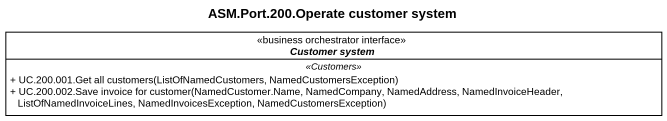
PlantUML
@startuml
title ASM.Port.200.Operate customer system
hide circle
hide empty members
skinparam classAttributeIconSize 0
interface "Customer system" as Customer_system <<business orchestrator interface>> {
  .. <<Customers>> ..
  + UC.200.001.Get all customers(ListOfNamedCustomers, NamedCustomersException)
  + UC.200.002.Save invoice for customer(NamedCustomer.Name, NamedCompany, NamedAddress, NamedInvoiceHeader, ListOfNamedInvoiceLines, NamedInvoicesException, NamedCustomersException)
}
@enduml
